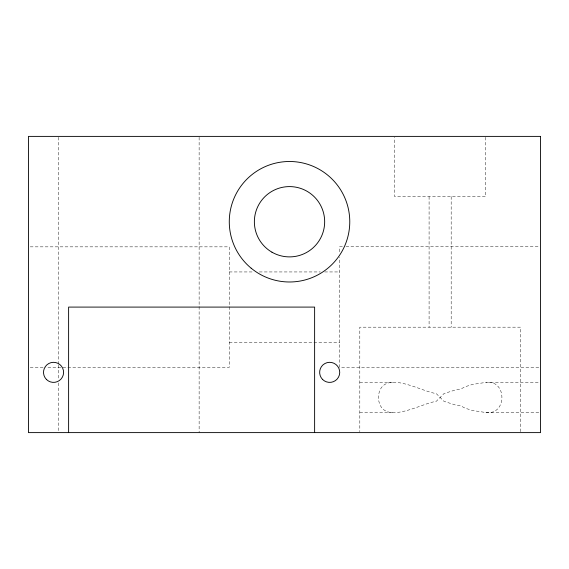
<?xml version="1.0" encoding="UTF-8"?>
<svg xmlns="http://www.w3.org/2000/svg" width="569" height="569" viewBox="0 0 569 569"><rect width="100%" height="100%" fill="white"/><g stroke="black" fill="none" stroke-linecap="round" stroke-linejoin="round"><path stroke-width="0.43" stroke-dasharray="2.85 2.13" d="M538.786 412.525L485.905 412.525L472.505 410.505L464.973 408.115L460.926 405.932L455.463 404.993L444.033 401.358L436.238 393.563C420.541 391.55 380.953 366.934 378.278 397.461C380.953 427.988 420.541 403.378 436.238 401.358L444.033 393.563L455.463 389.936L460.926 388.997L464.973 386.813L472.505 384.416L485.905 382.404L538.786 382.404M485.905 412.525C507.249 415.462 507.249 379.459 485.905 382.404M342.396 246.626L339.729 246.626L339.729 253.006M345.945 246.626L538.772 246.626M30.228 246.846L229.271 246.846L229.271 367.339L46.224 367.339M229.271 271.946L254.016 271.946M259.315 271.946L320.29 271.946M324.707 271.946L339.729 271.946M229.271 342.239L339.729 342.239M30.228 367.339L45.335 367.339M538.772 367.56L339.729 367.56L339.729 257.352M359.807 382.404L394.367 382.404M359.807 412.525L394.367 412.525M520.464 431.722L520.464 327.175L359.807 327.175L359.807 431.722M485.62 137.278L485.62 196.639L394.658 196.639L394.658 137.278M451.181 196.639L451.181 327.175M429.09 196.639L429.09 327.175M199.129 137.278L199.129 432.611M58.6 137.278L58.6 364.316M58.6 365.206L58.6 379.395M58.6 382.944L58.6 431.722"/><path stroke-width="0.85" d="M314.621 432.611L314.621 307.089L68.614 307.089L68.614 432.611M540.55 136.389L28.45 136.389L28.45 432.611L540.55 432.611L540.55 136.389M271.946 252.181A35.143 35.143 0 0 0 324.664 221.739A35.143 35.143 0 0 0 271.946 191.305A35.143 35.143 0 0 0 271.946 252.181M251.178 268.212A60.25 60.25 0 0 0 348.939 231.718A60.25 60.25 0 0 0 268.447 165.302A60.25 60.25 0 0 0 251.178 268.212M322.587 379.459A10.043 10.043 0 0 0 339.387 374.957A10.043 10.043 0 0 0 327.09 362.659A10.043 10.043 0 0 0 322.587 379.459M46.452 379.459A10.043 10.043 0 0 0 63.251 374.957A10.043 10.043 0 0 0 50.954 362.659A10.043 10.043 0 0 0 46.452 379.459"/></g></svg>
